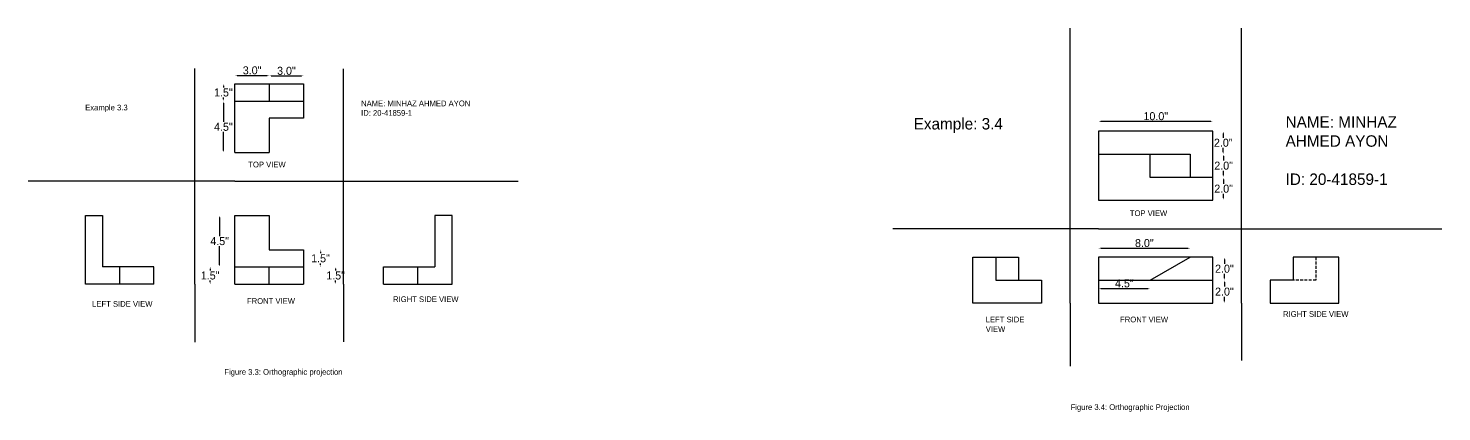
# Model space of a CAD drawing. Header units: inches. Extents: x -47 to 1284, y -112 to 236.
# Drawn here: x 424 to 547.6, y 39.9 to 73.3 of the extents above; entities that cross this region are included whole.
import ezdxf

# ---------------------------------------------------------------- set-up
doc = ezdxf.new("R2010")
doc.units = ezdxf.units.IN
doc.header["$MEASUREMENT"] = 0
doc.linetypes.add('DASHED2', pattern=[0.375, 0.25, -0.125])
doc.dimstyles.get("Standard").update_dxf_attribs({"dimtxt": 0.7, "dimasz": 0.18, "dimexe": 0.18, "dimexo": 0.0625, "dimgap": 0.09, "dimtad": 1, "dimtih": 1, "dimtoh": 1, "dimdec": 1, "dimzin": 0, "dimdsep": 46, "dimlunit": 3, "dimtxsty": 'Standard', "dimcen": 0.09, "dimse1": 1, "dimse2": 1, "dimadec": 0, "dimazin": 0, "dimtfac": 1, "dimtdec": 1, "dimtofl": 0, "dimtmove": 0, "dimatfit": 3, "dimfxl": 1, "dimtolj": 1, "dimtzin": 0, "dimarcsym": 0})

# ---------------------------------------------------------------- blocks, each defined once
blk = doc.blocks.new('*D35')
at = {"color": 0, "lineweight": -2}
blk.add_line((517.73, 54.15), (525.37, 54.15), dxfattribs=at)
at = {"color": 0}
for points in [[(517.73, 54.18), (517.73, 54.12), (517.55, 54.15)], [(525.37, 54.18), (525.37, 54.12), (525.55, 54.15)]]:
    blk.add_solid(points, dxfattribs=at)
at = {"layer": 'Defpoints', "color": 0}
for p in [(517.55, 53.35), (525.55, 54.15), (525.55, 53.35)]:
    blk.add_point(p, dxfattribs=at)
at = {"color": 0, "insert": (521.55, 54.59), "char_height": 0.7, "attachment_point": 5}
blk.add_mtext('\\A1;8.0"', dxfattribs=at)
blk = doc.blocks.new('*D36')
at = {"color": 0, "lineweight": -2}
for p, q in [((528.55, 53.17), (528.55, 52.79)), ((528.55, 51.53), (528.55, 51.91))]:
    blk.add_line(p, q, dxfattribs=at)
at = {"color": 0}
for points in [[(528.52, 53.17), (528.58, 53.17), (528.55, 53.35)], [(528.52, 51.53), (528.58, 51.53), (528.55, 51.35)]]:
    blk.add_solid(points, dxfattribs=at)
at = {"layer": 'Defpoints', "color": 0}
for p in [(527.55, 53.35), (527.55, 51.35), (528.55, 51.35)]:
    blk.add_point(p, dxfattribs=at)
at = {"color": 0, "insert": (528.55, 52.35), "char_height": 0.7, "attachment_point": 5}
blk.add_mtext('\\A1;2.0"', dxfattribs=at)
blk = doc.blocks.new('*D37')
at = {"color": 0, "lineweight": -2}
for p, q in [((528.55, 51.17), (528.55, 50.79)), ((528.55, 49.53), (528.55, 49.91))]:
    blk.add_line(p, q, dxfattribs=at)
at = {"color": 0}
for points in [[(528.52, 51.17), (528.58, 51.17), (528.55, 51.35)], [(528.52, 49.53), (528.58, 49.53), (528.55, 49.35)]]:
    blk.add_solid(points, dxfattribs=at)
at = {"layer": 'Defpoints', "color": 0}
for p in [(527.55, 51.35), (527.55, 49.35), (528.55, 49.35)]:
    blk.add_point(p, dxfattribs=at)
at = {"color": 0, "insert": (528.55, 50.35), "char_height": 0.7, "attachment_point": 5}
blk.add_mtext('\\A1;2.0"', dxfattribs=at)
blk = doc.blocks.new('*D38')
at = {"color": 0, "lineweight": -2}
blk.add_line((517.73, 50.63), (521.87, 50.63), dxfattribs=at)
at = {"color": 0}
for points in [[(517.73, 50.66), (517.73, 50.6), (517.55, 50.63)], [(521.87, 50.66), (521.87, 50.6), (522.05, 50.63)]]:
    blk.add_solid(points, dxfattribs=at)
at = {"layer": 'Defpoints', "color": 0}
for p in [(517.55, 51.35), (522.05, 51.35), (522.05, 50.63)]:
    blk.add_point(p, dxfattribs=at)
at = {"color": 0, "insert": (519.8, 51.07), "char_height": 0.7, "attachment_point": 5}
blk.add_mtext('\\A1;4.5"', dxfattribs=at)
blk = doc.blocks.new('*D39')
at = {"color": 0, "lineweight": -2}
for p, q in [((528.45, 64.17), (528.45, 63.79)), ((528.45, 62.53), (528.45, 62.91))]:
    blk.add_line(p, q, dxfattribs=at)
at = {"color": 0}
for points in [[(528.42, 64.17), (528.48, 64.17), (528.45, 64.35)], [(528.42, 62.53), (528.48, 62.53), (528.45, 62.35)]]:
    blk.add_solid(points, dxfattribs=at)
at = {"layer": 'Defpoints', "color": 0}
for p in [(527.55, 64.35), (527.55, 62.35), (528.45, 62.35)]:
    blk.add_point(p, dxfattribs=at)
at = {"color": 0, "insert": (528.45, 63.35), "char_height": 0.7, "attachment_point": 5}
blk.add_mtext('\\A1;2.0"', dxfattribs=at)
blk = doc.blocks.new('*D40')
at = {"color": 0, "lineweight": -2}
for p, q in [((528.48, 62.17), (528.48, 61.79)), ((528.48, 60.53), (528.48, 60.91))]:
    blk.add_line(p, q, dxfattribs=at)
at = {"color": 0}
for points in [[(528.45, 62.17), (528.51, 62.17), (528.48, 62.35)], [(528.45, 60.53), (528.51, 60.53), (528.48, 60.35)]]:
    blk.add_solid(points, dxfattribs=at)
at = {"layer": 'Defpoints', "color": 0}
for p in [(527.55, 62.35), (527.55, 60.35), (528.48, 60.35)]:
    blk.add_point(p, dxfattribs=at)
at = {"color": 0, "insert": (528.48, 61.35), "char_height": 0.7, "attachment_point": 5}
blk.add_mtext('\\A1;2.0"', dxfattribs=at)
blk = doc.blocks.new('*D41')
at = {"color": 0, "lineweight": -2}
for p, q in [((528.48, 60.14), (528.48, 59.78)), ((528.48, 58.53), (528.48, 58.9))]:
    blk.add_line(p, q, dxfattribs=at)
at = {"color": 0}
for points in [[(528.45, 60.14), (528.51, 60.14), (528.48, 60.32)], [(528.45, 58.53), (528.51, 58.53), (528.48, 58.35)]]:
    blk.add_solid(points, dxfattribs=at)
at = {"layer": 'Defpoints', "color": 0}
for p in [(527.55, 60.32), (527.55, 58.35), (528.48, 58.35)]:
    blk.add_point(p, dxfattribs=at)
at = {"color": 0, "insert": (528.48, 59.34), "char_height": 0.7, "attachment_point": 5}
blk.add_mtext('\\A1;2.0"', dxfattribs=at)
blk = doc.blocks.new('*D42')
at = {"color": 0, "lineweight": -2}
blk.add_line((517.73, 65.23), (527.37, 65.23), dxfattribs=at)
at = {"color": 0}
for points in [[(517.73, 65.26), (517.73, 65.2), (517.55, 65.23)], [(527.37, 65.26), (527.37, 65.2), (527.55, 65.23)]]:
    blk.add_solid(points, dxfattribs=at)
at = {"layer": 'Defpoints', "color": 0}
for p in [(517.55, 64.35), (527.55, 65.23), (527.55, 64.35)]:
    blk.add_point(p, dxfattribs=at)
at = {"color": 0, "insert": (522.55, 65.67), "char_height": 0.7, "attachment_point": 5}
blk.add_mtext('\\A1;10.0"', dxfattribs=at)
blk = doc.blocks.new('*D44')
at = {"color": 0, "lineweight": -2}
for p, q in [((450.83, 52.33), (450.83, 52.2)), ((450.83, 51.19), (450.83, 51.32))]:
    blk.add_line(p, q, dxfattribs=at)
at = {"color": 0}
for points in [[(450.8, 52.33), (450.86, 52.33), (450.83, 52.51)], [(450.8, 51.19), (450.86, 51.19), (450.83, 51.01)]]:
    blk.add_solid(points, dxfattribs=at)
at = {"layer": 'Defpoints', "color": 0}
for p in [(448.03, 52.51), (450.83, 52.51), (448.03, 51.01)]:
    blk.add_point(p, dxfattribs=at)
at = {"color": 0, "insert": (450.83, 51.76), "char_height": 0.7, "attachment_point": 5}
blk.add_mtext('\\A1;1.5"', dxfattribs=at)
blk = doc.blocks.new('*D45')
at = {"color": 0, "lineweight": -2}
for p, q in [((449.51, 53.83), (449.51, 53.7)), ((449.51, 52.69), (449.51, 52.82))]:
    blk.add_line(p, q, dxfattribs=at)
at = {"color": 0}
for points in [[(449.48, 53.83), (449.54, 53.83), (449.51, 54.01)], [(449.48, 52.69), (449.54, 52.69), (449.51, 52.51)]]:
    blk.add_solid(points, dxfattribs=at)
at = {"layer": 'Defpoints', "color": 0}
for p in [(448.03, 54.01), (448.03, 52.51), (449.51, 52.51)]:
    blk.add_point(p, dxfattribs=at)
at = {"color": 0, "insert": (449.51, 53.26), "char_height": 0.7, "attachment_point": 5}
blk.add_mtext('\\A1;1.5"', dxfattribs=at)
blk = doc.blocks.new('*D46')
at = {"color": 0, "lineweight": -2}
for p, q in [((440.69, 56.83), (440.69, 55.2)), ((440.69, 52.69), (440.69, 54.32))]:
    blk.add_line(p, q, dxfattribs=at)
at = {"color": 0}
for points in [[(440.66, 56.83), (440.72, 56.83), (440.69, 57.01)], [(440.66, 52.69), (440.72, 52.69), (440.69, 52.51)]]:
    blk.add_solid(points, dxfattribs=at)
at = {"layer": 'Defpoints', "color": 0}
for p in [(442.03, 57.01), (440.69, 52.51), (442.03, 52.51)]:
    blk.add_point(p, dxfattribs=at)
at = {"color": 0, "insert": (440.69, 54.76), "char_height": 0.7, "attachment_point": 5}
blk.add_mtext('\\A1;4.5"', dxfattribs=at)
blk = doc.blocks.new('*D47')
at = {"color": 0, "lineweight": -2}
for p, q in [((439.86, 52.33), (439.86, 52.2)), ((439.86, 51.19), (439.86, 51.32))]:
    blk.add_line(p, q, dxfattribs=at)
at = {"color": 0}
for points in [[(439.83, 52.33), (439.89, 52.33), (439.86, 52.51)], [(439.83, 51.19), (439.89, 51.19), (439.86, 51.01)]]:
    blk.add_solid(points, dxfattribs=at)
at = {"layer": 'Defpoints', "color": 0}
for p in [(442.03, 52.51), (439.86, 51.01), (442.03, 51.01)]:
    blk.add_point(p, dxfattribs=at)
at = {"color": 0, "insert": (439.86, 51.76), "char_height": 0.7, "attachment_point": 5}
blk.add_mtext('\\A1;1.5"', dxfattribs=at)
blk = doc.blocks.new('*D52')
at = {"color": 0, "lineweight": -2}
blk.add_line((442.21, 69.23), (444.85, 69.23), dxfattribs=at)
at = {"color": 0}
for points in [[(442.21, 69.26), (442.21, 69.2), (442.03, 69.23)], [(444.85, 69.26), (444.85, 69.2), (445.03, 69.23)]]:
    blk.add_solid(points, dxfattribs=at)
at = {"layer": 'Defpoints', "color": 0}
for p in [(445.03, 69.23), (442.03, 68.49), (445.03, 68.49)]:
    blk.add_point(p, dxfattribs=at)
at = {"color": 0, "insert": (443.53, 69.67), "char_height": 0.7, "attachment_point": 5}
blk.add_mtext('\\A1;3.0"', dxfattribs=at)
blk = doc.blocks.new('*D53')
at = {"color": 0, "lineweight": -2}
blk.add_line((445.21, 69.19), (447.85, 69.19), dxfattribs=at)
at = {"color": 0}
for points in [[(445.21, 69.22), (445.21, 69.16), (445.03, 69.19)], [(447.85, 69.22), (447.85, 69.16), (448.03, 69.19)]]:
    blk.add_solid(points, dxfattribs=at)
at = {"layer": 'Defpoints', "color": 0}
for p in [(445.03, 68.49), (448.03, 69.19), (448.03, 68.49)]:
    blk.add_point(p, dxfattribs=at)
at = {"color": 0, "insert": (446.53, 69.63), "char_height": 0.7, "attachment_point": 5}
blk.add_mtext('\\A1;3.0"', dxfattribs=at)
blk = doc.blocks.new('*D54')
at = {"color": 0, "lineweight": -2}
for p, q in [((441.02, 68.31), (441.02, 68.18)), ((441.02, 67.17), (441.02, 67.3))]:
    blk.add_line(p, q, dxfattribs=at)
at = {"color": 0}
for points in [[(440.99, 68.31), (441.05, 68.31), (441.02, 68.49)], [(440.99, 67.17), (441.05, 67.17), (441.02, 66.99)]]:
    blk.add_solid(points, dxfattribs=at)
at = {"layer": 'Defpoints', "color": 0}
for p in [(442.03, 68.49), (441.02, 66.99), (442.03, 66.99)]:
    blk.add_point(p, dxfattribs=at)
at = {"color": 0, "insert": (441.02, 67.74), "char_height": 0.7, "attachment_point": 5}
blk.add_mtext('\\A1;1.5"', dxfattribs=at)
blk = doc.blocks.new('*D55')
at = {"color": 0, "lineweight": -2}
for p, q in [((441.02, 66.81), (441.02, 65.18)), ((441.02, 62.67), (441.02, 64.3))]:
    blk.add_line(p, q, dxfattribs=at)
at = {"color": 0}
for points in [[(440.99, 66.81), (441.05, 66.81), (441.02, 66.99)], [(440.99, 62.67), (441.05, 62.67), (441.02, 62.49)]]:
    blk.add_solid(points, dxfattribs=at)
at = {"layer": 'Defpoints', "color": 0}
for p in [(442.03, 66.99), (441.02, 62.49), (442.03, 62.49)]:
    blk.add_point(p, dxfattribs=at)
at = {"color": 0, "insert": (441.02, 64.74), "char_height": 0.7, "attachment_point": 5}
blk.add_mtext('\\A1;4.5"', dxfattribs=at)

msp = doc.modelspace()

# ---------------------------------------------------------------- linework, layer by layer
at = {"color": 1}
for p, q in [((515.05, 49.35), (515.05, 73.35)), ((530.05, 49.35), (530.05, 73.35)), ((438.53, 63.01), (438.53, 69.85)), ((451.52, 63.01), (451.52, 69.81)), ((438.53, 51.01), (438.53, 63.01)), ((451.52, 51.01), (451.52, 63.01)), ((442.03, 60), (423.96, 60)), ((442.03, 60), (466.78, 60)), ((517.55, 55.85), (499.55, 55.85)), ((517.55, 55.85), (547.55, 55.85)), ((438.53, 51.01), (438.53, 45.93)), ((451.52, 51.01), (451.52, 45.97)), ((515.05, 49.35), (515.05, 43.85)), ((530.05, 49.35), (530.05, 44.35))]:
    msp.add_line(p, q, dxfattribs=at)
for p, q in [((442.03, 66.99), (442.03, 68.49)), ((442.03, 68.49), (445.03, 68.49)), ((445.03, 68.49), (448.03, 68.49)), ((445.03, 68.49), (445.03, 66.99)), ((448.03, 68.49), (448.03, 66.99)), ((442.03, 62.49), (442.03, 66.99)), ((442.03, 66.99), (448.03, 66.99)), ((448.03, 66.99), (448.03, 65.49)), ((448.03, 65.49), (445.03, 65.49)), ((445.03, 65.49), (445.03, 62.49)), ((527.55, 64.35), (517.55, 64.35)), ((517.55, 64.35), (517.55, 62.35)), ((527.55, 62.35), (527.55, 64.35)), ((442.03, 62.49), (445.03, 62.49)), ((517.55, 62.35), (517.55, 58.35)), ((517.55, 62.35), (522.05, 62.35)), ((522.05, 62.35), (525.55, 62.35)), ((522.05, 60.32), (522.05, 62.32)), ((525.55, 62.35), (525.55, 60.35)), ((527.55, 60.35), (527.55, 62.35)), ((527.55, 60.32), (522.05, 60.32)), ((527.55, 58.35), (527.55, 60.35)), ((517.55, 58.35), (527.55, 58.35)), ((428.95, 54.01), (428.95, 57.01)), ((428.95, 57.01), (430.45, 57.01)), ((430.45, 57.01), (430.45, 52.51)), ((442.03, 52.51), (442.03, 57.01)), ((442.03, 57.01), (445.03, 57.01)), ((445.03, 57.01), (445.03, 54.01)), ((461.02, 57.01), (459.52, 57.01)), ((459.52, 57.01), (459.52, 52.51)), ((461.02, 54.01), (461.02, 57.01)), ((428.95, 51.01), (428.95, 54.01)), ((445.03, 54.01), (448.03, 54.01)), ((448.03, 54.01), (448.03, 52.51)), ((461.02, 51.01), (461.02, 54.01)), ((506.55, 49.35), (506.55, 53.35)), ((506.55, 53.35), (508.55, 53.35)), ((508.55, 53.35), (510.55, 53.35)), ((508.55, 53.35), (508.55, 51.35)), ((510.55, 53.35), (510.55, 51.35)), ((525.55, 53.35), (517.55, 53.35)), ((517.55, 53.35), (517.55, 51.35)), ((522.05, 51.35), (525.55, 53.35)), ((527.55, 53.35), (525.55, 53.35)), ((527.55, 51.35), (527.55, 53.35)), ((536.55, 53.35), (534.55, 53.35)), ((534.55, 53.35), (534.55, 51.35)), ((538.55, 53.35), (536.55, 53.35)), ((538.55, 49.35), (538.55, 53.35)), ((434.95, 52.51), (430.45, 52.51)), ((431.95, 51.01), (431.95, 52.51)), ((434.95, 51.01), (434.95, 52.51)), ((442.03, 51.01), (442.03, 52.51)), ((442.03, 52.51), (445.03, 52.51)), ((445.03, 52.51), (448.03, 52.51)), ((445.03, 51.01), (445.03, 52.51)), ((448.03, 52.51), (448.03, 51.01)), ((455.02, 51.01), (455.02, 52.51)), ((455.02, 52.51), (459.52, 52.51)), ((458.02, 51.01), (458.02, 52.51)), ((434.95, 51.01), (428.95, 51.01)), ((442.03, 51.01), (445.03, 51.01)), ((445.03, 51.01), (448.03, 51.01)), ((455.02, 51.01), (461.02, 51.01)), ((508.55, 51.35), (510.55, 51.35)), ((510.55, 51.35), (512.55, 51.35)), ((512.55, 51.35), (512.55, 49.35)), ((517.55, 51.35), (517.55, 49.35)), ((517.55, 51.35), (522.05, 51.35)), ((522.05, 51.35), (527.55, 51.35)), ((527.55, 49.35), (527.55, 51.35)), ((534.55, 51.35), (532.55, 51.35)), ((532.55, 51.35), (532.55, 49.35)), ((512.55, 49.35), (506.55, 49.35)), ((517.55, 49.35), (527.55, 49.35)), ((532.55, 49.35), (538.55, 49.35))]:
    msp.add_line(p, q)
at = {"linetype": 'DASHED2'}
for p, q in [((536.55, 53.35), (536.55, 51.35)), ((536.55, 51.35), (534.55, 51.35))]:
    msp.add_line(p, q, dxfattribs=at)

# ---------------------------------------------------------------- texts
for s, insert, char_height, width, attachment_point in [('NAME: MINHAZ AHMED AYON\\PID: 20-41859-1', (453.06, 67.04), 0.5, 11.8694, 1), ('Example 3.3', (430.79, 66.68), 0.5, 7.9945, 2), ('Example: 3.4', (501.38, 65.51), 1, 11.9606, 1), ('NAME: MINHAZ AHMED AYON\\P\\PID: 20-41859-1', (533.9, 65.67), 1, 11.3199, 1), ('TOP VIEW', (444.83, 61.7), 0.5, 6.7921, 2), ('TOP VIEW', (520.28, 57.45), 0.5, 4.6454, 1), ('LEFT SIDE VIEW', (432.18, 49.53), 0.5, 5.1769, 2), ('FRONT VIEW', (445.18, 49.79), 0.5, 5.2598, 2), ('RIGHT SIDE VIEW', (458.72, 49.94), 0.5, 7.9103, 2), ('RIGHT SIDE VIEW', (533.68, 48.65), 0.5, 5.4463, 1), ('LEFT SIDE VIEW', (507.68, 48.17), 0.5, 4.2716, 1), ('FRONT VIEW', (519.43, 48.17), 0.5, 6.621, 1), ('Figure 3.3: Orthographic projection', (446.27, 43.59), 0.5, 18.2242, 2), ('Figure 3.4: Orthographic Projection', (515.1, 40.52), 0.5, 21.732, 1)]:
    msp.add_mtext(s, dxfattribs=dict(insert=insert, char_height=char_height, width=width, attachment_point=attachment_point))

# ---------------------------------------------------------------- dimensions: what is measured, and where the dimension line sits
for base, p1, p2, picture, middle in [((445.03, 69.23), (442.03, 68.49), (445.03, 68.49), '*D52', (443.53, 69.67)), ((448.03, 69.19), (445.03, 68.49), (448.03, 68.49), '*D53', (446.53, 69.63)), ((527.55, 65.23), (517.55, 64.35), (527.55, 64.35), '*D42', (522.55, 65.67)), ((525.55, 54.15), (517.55, 53.35), (525.55, 53.35), '*D35', (521.55, 54.59)), ((522.05, 50.63), (517.55, 51.35), (522.05, 51.35), '*D38', (519.8, 51.07))]:
    dim = msp.add_linear_dim(base=base, p1=p1, p2=p2, dimstyle='Standard')
    dim.commit()
    dim.dimension.update_dxf_attribs({"geometry": picture, "text_midpoint": middle})
for base, p1, p2, picture, middle in [((441.02, 66.99), (442.03, 68.49), (442.03, 66.99), '*D54', (441.02, 67.74)), ((441.02, 62.49), (442.03, 66.99), (442.03, 62.49), '*D55', (441.02, 64.74)), ((528.45, 62.35), (527.55, 64.35), (527.55, 62.35), '*D39', (528.45, 63.35)), ((528.48, 60.35), (527.55, 62.35), (527.55, 60.35), '*D40', (528.48, 61.35)), ((528.48, 58.35), (527.55, 60.32), (527.55, 58.35), '*D41', (528.48, 59.34)), ((440.69, 52.51), (442.03, 57.01), (442.03, 52.51), '*D46', (440.69, 54.76)), ((449.51, 52.51), (448.03, 54.01), (448.03, 52.51), '*D45', (449.51, 53.26)), ((528.55, 51.35), (527.55, 53.35), (527.55, 51.35), '*D36', (528.55, 52.35)), ((439.86, 51.01), (442.03, 52.51), (442.03, 51.01), '*D47', (439.86, 51.76)), ((450.83, 52.51), (448.03, 51.01), (448.03, 52.51), '*D44', (450.83, 51.76)), ((528.55, 49.35), (527.55, 51.35), (527.55, 49.35), '*D37', (528.55, 50.35))]:
    dim = msp.add_linear_dim(base=base, p1=p1, p2=p2, angle=90, dimstyle='Standard')
    dim.commit()
    dim.dimension.update_dxf_attribs({"geometry": picture, "text_midpoint": middle})

doc.saveas('drawing.dxf')
